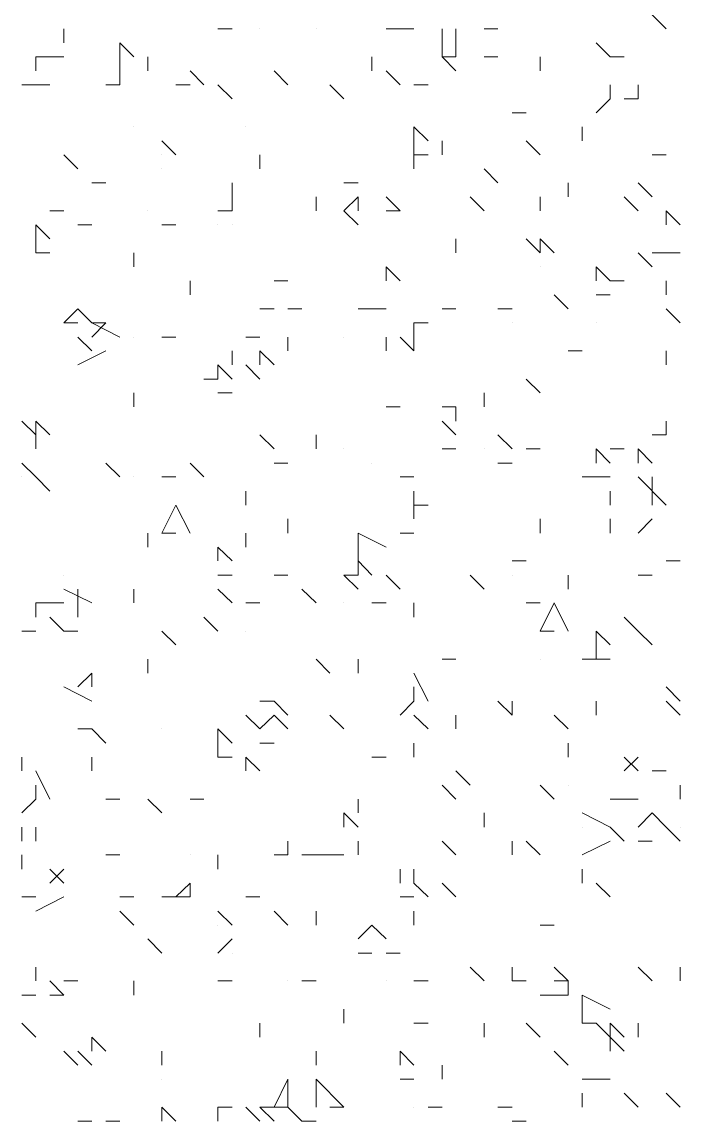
# Model space of a CAD drawing. Header units: millimetres. Extents: x 2928 to 3112, y 1220 to 1280.
# Drawn here: x 3000.1122 to 3000.2688, y 1263.5373 to 1263.7989 of the extents above; entities that cross this region are included whole.
import ezdxf

# ---------------------------------------------------------------- set-up
doc = ezdxf.new("R2010")
doc.units = ezdxf.units.MM

msp = doc.modelspace()

# ---------------------------------------------------------------- linework, layer by layer
at = {"color": 92, "linetype": 'Continuous', "lineweight": 5, "true_color": 0x00b800}
for points in [[(3000.26549, 1263.79728), (3000.26216, 1263.80061), (3000.26216, 1263.80061)], [(3000.12216, 1263.79394), (3000.12216, 1263.79728), (3000.12216, 1263.79728)], [(3000.15882, 1263.79728), (3000.16216, 1263.79728), (3000.16216, 1263.79728)], [(3000.16216, 1263.79728), (3000.15882, 1263.79728), (3000.15882, 1263.79728)], [(3000.19883, 1263.79728), (3000.20549, 1263.79728), (3000.20549, 1263.79728)], [(3000.21216, 1263.79728), (3000.21216, 1263.79061), (3000.21216, 1263.79061)], [(3000.21549, 1263.79728), (3000.21549, 1263.79061), (3000.21549, 1263.79061)], [(3000.22549, 1263.79728), (3000.22216, 1263.79728), (3000.22216, 1263.79728)], [(3000.13549, 1263.79394), (3000.13882, 1263.79061), (3000.13882, 1263.79061)], [(3000.13549, 1263.79394), (3000.13549, 1263.78728), (3000.13549, 1263.78728)], [(3000.25216, 1263.79061), (3000.24883, 1263.79394), (3000.24883, 1263.79394)], [(3000.11549, 1263.79061), (3000.12216, 1263.79061), (3000.12216, 1263.79061)], [(3000.11549, 1263.79061), (3000.11549, 1263.78728), (3000.11549, 1263.78728)], [(3000.14216, 1263.78728), (3000.14216, 1263.79061), (3000.14216, 1263.79061)], [(3000.19549, 1263.78728), (3000.19549, 1263.79061), (3000.19549, 1263.79061)], [(3000.21216, 1263.79061), (3000.21549, 1263.79061), (3000.21549, 1263.79061)], [(3000.21549, 1263.78728), (3000.21216, 1263.79061), (3000.21216, 1263.79061)], [(3000.22549, 1263.79061), (3000.22216, 1263.79061), (3000.22216, 1263.79061)], [(3000.23549, 1263.78728), (3000.23549, 1263.79061), (3000.23549, 1263.79061)], [(3000.25549, 1263.79061), (3000.25216, 1263.79061), (3000.25216, 1263.79061)], [(3000.13549, 1263.78394), (3000.13549, 1263.78728), (3000.13549, 1263.78728)], [(3000.15549, 1263.78394), (3000.15216, 1263.78728), (3000.15216, 1263.78728)], [(3000.17549, 1263.78394), (3000.17216, 1263.78728), (3000.17216, 1263.78728)], [(3000.20216, 1263.78394), (3000.19883, 1263.78728), (3000.19883, 1263.78728)], [(3000.11549, 1263.78394), (3000.11216, 1263.78394), (3000.11216, 1263.78394)], [(3000.11549, 1263.78394), (3000.11882, 1263.78394), (3000.11882, 1263.78394)], [(3000.13216, 1263.78394), (3000.13549, 1263.78394), (3000.13549, 1263.78394)], [(3000.15216, 1263.78394), (3000.14882, 1263.78394), (3000.14882, 1263.78394)], [(3000.16216, 1263.78061), (3000.15882, 1263.78394), (3000.15882, 1263.78394)], [(3000.18882, 1263.78061), (3000.18549, 1263.78394), (3000.18549, 1263.78394)], [(3000.20883, 1263.78394), (3000.20549, 1263.78394), (3000.20549, 1263.78394)], [(3000.25216, 1263.78394), (3000.25216, 1263.78061), (3000.25216, 1263.78061)], [(3000.25216, 1263.78394), (3000.25216, 1263.78061), (3000.25216, 1263.78061)], [(3000.25883, 1263.78394), (3000.25883, 1263.78061), (3000.25883, 1263.78061)], [(3000.25883, 1263.78394), (3000.25883, 1263.78061), (3000.25883, 1263.78061)], [(3000.24883, 1263.77728), (3000.25216, 1263.78061), (3000.25216, 1263.78061)], [(3000.25549, 1263.78061), (3000.25883, 1263.78061), (3000.25883, 1263.78061)], [(3000.23216, 1263.77728), (3000.22883, 1263.77728), (3000.22883, 1263.77728)], [(3000.20549, 1263.77394), (3000.20883, 1263.77061), (3000.20883, 1263.77061)], [(3000.20549, 1263.77394), (3000.20549, 1263.76728), (3000.20549, 1263.76728)], [(3000.24549, 1263.77061), (3000.24549, 1263.77394), (3000.24549, 1263.77394)], [(3000.14549, 1263.77061), (3000.14882, 1263.76728), (3000.14882, 1263.76728)], [(3000.21216, 1263.76728), (3000.21216, 1263.77061), (3000.21216, 1263.77061)], [(3000.23549, 1263.76728), (3000.23216, 1263.77061), (3000.23216, 1263.77061)], [(3000.12549, 1263.76394), (3000.12216, 1263.76728), (3000.12216, 1263.76728)], [(3000.16882, 1263.76394), (3000.16882, 1263.76728), (3000.16882, 1263.76728)], [(3000.16882, 1263.76394), (3000.16882, 1263.76728), (3000.16882, 1263.76728)], [(3000.20549, 1263.76728), (3000.20883, 1263.76728), (3000.20883, 1263.76728)], [(3000.20549, 1263.76394), (3000.20549, 1263.76728), (3000.20549, 1263.76728)], [(3000.26549, 1263.76728), (3000.26216, 1263.76728), (3000.26216, 1263.76728)], [(3000.22549, 1263.76061), (3000.22216, 1263.76394), (3000.22216, 1263.76394)], [(3000.13216, 1263.76061), (3000.12882, 1263.76061), (3000.12882, 1263.76061)], [(3000.16216, 1263.76061), (3000.16216, 1263.75728), (3000.16216, 1263.75728)], [(3000.16216, 1263.76061), (3000.16216, 1263.75394), (3000.16216, 1263.75394)], [(3000.19216, 1263.76061), (3000.18882, 1263.76061), (3000.18882, 1263.76061)], [(3000.24216, 1263.75728), (3000.24216, 1263.76061), (3000.24216, 1263.76061)], [(3000.26216, 1263.75728), (3000.25883, 1263.76061), (3000.25883, 1263.76061)], [(3000.18216, 1263.75394), (3000.18216, 1263.75728), (3000.18216, 1263.75728)], [(3000.19216, 1263.75728), (3000.18882, 1263.75394), (3000.18882, 1263.75394)], [(3000.19216, 1263.75728), (3000.19216, 1263.75394), (3000.19216, 1263.75394)], [(3000.20216, 1263.75394), (3000.19883, 1263.75728), (3000.19883, 1263.75728)], [(3000.22216, 1263.75394), (3000.21883, 1263.75728), (3000.21883, 1263.75728)], [(3000.23549, 1263.75394), (3000.23549, 1263.75728), (3000.23549, 1263.75728)], [(3000.25883, 1263.75394), (3000.25549, 1263.75728), (3000.25549, 1263.75728)], [(3000.12216, 1263.75394), (3000.11882, 1263.75394), (3000.11882, 1263.75394)], [(3000.15882, 1263.75394), (3000.16216, 1263.75394), (3000.16216, 1263.75394)], [(3000.16216, 1263.75394), (3000.15882, 1263.75394), (3000.15882, 1263.75394)], [(3000.18882, 1263.75394), (3000.19216, 1263.75061), (3000.19216, 1263.75061)], [(3000.20216, 1263.75394), (3000.19883, 1263.75394), (3000.19883, 1263.75394)], [(3000.26549, 1263.75394), (3000.26883, 1263.75061), (3000.26883, 1263.75061)], [(3000.26549, 1263.75394), (3000.26549, 1263.75061), (3000.26549, 1263.75061)], [(3000.11549, 1263.75061), (3000.11882, 1263.74728), (3000.11882, 1263.74728)], [(3000.11549, 1263.75061), (3000.11549, 1263.74394), (3000.11549, 1263.74394)], [(3000.12882, 1263.75061), (3000.12549, 1263.75061), (3000.12549, 1263.75061)], [(3000.14882, 1263.75061), (3000.14549, 1263.75061), (3000.14549, 1263.75061)], [(3000.21549, 1263.74394), (3000.21549, 1263.74728), (3000.21549, 1263.74728)], [(3000.23549, 1263.74394), (3000.23216, 1263.74728), (3000.23216, 1263.74728)], [(3000.23549, 1263.74728), (3000.23883, 1263.74394), (3000.23883, 1263.74394)], [(3000.23549, 1263.74728), (3000.23549, 1263.74394), (3000.23549, 1263.74394)], [(3000.11549, 1263.74394), (3000.11882, 1263.74394), (3000.11882, 1263.74394)], [(3000.13882, 1263.74061), (3000.13882, 1263.74394), (3000.13882, 1263.74394)], [(3000.26216, 1263.74061), (3000.25883, 1263.74394), (3000.25883, 1263.74394)], [(3000.26216, 1263.74394), (3000.26883, 1263.74394), (3000.26883, 1263.74394)], [(3000.19883, 1263.74061), (3000.20216, 1263.73728), (3000.20216, 1263.73728)], [(3000.19883, 1263.74061), (3000.19883, 1263.73728), (3000.19883, 1263.73728)], [(3000.24883, 1263.74061), (3000.25216, 1263.73728), (3000.25216, 1263.73728)], [(3000.24883, 1263.74061), (3000.24883, 1263.73728), (3000.24883, 1263.73728)], [(3000.15216, 1263.73394), (3000.15216, 1263.73728), (3000.15216, 1263.73728)], [(3000.17549, 1263.73728), (3000.17216, 1263.73728), (3000.17216, 1263.73728)], [(3000.25549, 1263.73728), (3000.25216, 1263.73728), (3000.25216, 1263.73728)], [(3000.26549, 1263.73394), (3000.26549, 1263.73728), (3000.26549, 1263.73728)], [(3000.24216, 1263.73061), (3000.23883, 1263.73394), (3000.23883, 1263.73394)], [(3000.24883, 1263.73394), (3000.25216, 1263.73394), (3000.25216, 1263.73394)], [(3000.12549, 1263.73061), (3000.12216, 1263.72728), (3000.12216, 1263.72728)], [(3000.12549, 1263.73061), (3000.12882, 1263.72728), (3000.12882, 1263.72728)], [(3000.17216, 1263.73061), (3000.16882, 1263.73061), (3000.16882, 1263.73061)], [(3000.17882, 1263.73061), (3000.17549, 1263.73061), (3000.17549, 1263.73061)], [(3000.19216, 1263.73061), (3000.19883, 1263.73061), (3000.19883, 1263.73061)], [(3000.21549, 1263.73061), (3000.21216, 1263.73061), (3000.21216, 1263.73061)], [(3000.22883, 1263.73061), (3000.22549, 1263.73061), (3000.22549, 1263.73061)], [(3000.26883, 1263.72728), (3000.26549, 1263.73061), (3000.26549, 1263.73061)], [(3000.12216, 1263.72728), (3000.12549, 1263.72728), (3000.12549, 1263.72728)], [(3000.12882, 1263.72728), (3000.13549, 1263.72394), (3000.13549, 1263.72394)], [(3000.13216, 1263.72728), (3000.12882, 1263.72394), (3000.12882, 1263.72394)], [(3000.13216, 1263.72728), (3000.12882, 1263.72728), (3000.12882, 1263.72728)], [(3000.20549, 1263.72728), (3000.20883, 1263.72728), (3000.20883, 1263.72728)], [(3000.20549, 1263.72728), (3000.20549, 1263.72394), (3000.20549, 1263.72394)], [(3000.20883, 1263.72728), (3000.20549, 1263.72728), (3000.20549, 1263.72728)], [(3000.12882, 1263.72061), (3000.12549, 1263.72394), (3000.12549, 1263.72394)], [(3000.14882, 1263.72394), (3000.14549, 1263.72394), (3000.14549, 1263.72394)], [(3000.16882, 1263.72394), (3000.16549, 1263.72394), (3000.16549, 1263.72394)], [(3000.17549, 1263.72061), (3000.17549, 1263.72394), (3000.17549, 1263.72394)], [(3000.19883, 1263.72061), (3000.19883, 1263.72394), (3000.19883, 1263.72394)], [(3000.20549, 1263.72061), (3000.20216, 1263.72394), (3000.20216, 1263.72394)], [(3000.20549, 1263.72061), (3000.20549, 1263.72394), (3000.20549, 1263.72394)], [(3000.12549, 1263.71728), (3000.13216, 1263.72061), (3000.13216, 1263.72061)], [(3000.16216, 1263.71728), (3000.16216, 1263.72061), (3000.16216, 1263.72061)], [(3000.16882, 1263.72061), (3000.17216, 1263.71728), (3000.17216, 1263.71728)], [(3000.16882, 1263.72061), (3000.16882, 1263.71728), (3000.16882, 1263.71728)], [(3000.24549, 1263.72061), (3000.24216, 1263.72061), (3000.24216, 1263.72061)], [(3000.26549, 1263.71728), (3000.26549, 1263.72061), (3000.26549, 1263.72061)], [(3000.15882, 1263.71728), (3000.16216, 1263.71394), (3000.16216, 1263.71394)], [(3000.15882, 1263.71728), (3000.15882, 1263.71394), (3000.15882, 1263.71394)], [(3000.16882, 1263.71394), (3000.16549, 1263.71728), (3000.16549, 1263.71728)], [(3000.15882, 1263.71394), (3000.15549, 1263.71394), (3000.15549, 1263.71394)], [(3000.23549, 1263.71061), (3000.23216, 1263.71394), (3000.23216, 1263.71394)], [(3000.13882, 1263.70728), (3000.13882, 1263.71061), (3000.13882, 1263.71061)], [(3000.15882, 1263.71061), (3000.16216, 1263.71061), (3000.16216, 1263.71061)], [(3000.22216, 1263.70728), (3000.22216, 1263.71061), (3000.22216, 1263.71061)], [(3000.20216, 1263.70728), (3000.19883, 1263.70728), (3000.19883, 1263.70728)], [(3000.21549, 1263.70728), (3000.21216, 1263.70728), (3000.21216, 1263.70728)], [(3000.21549, 1263.70728), (3000.21549, 1263.70394), (3000.21549, 1263.70394)], [(3000.11549, 1263.70061), (3000.11216, 1263.70394), (3000.11216, 1263.70394)], [(3000.11549, 1263.70394), (3000.11882, 1263.70061), (3000.11882, 1263.70061)], [(3000.11549, 1263.70394), (3000.11549, 1263.70061), (3000.11549, 1263.70061)], [(3000.21216, 1263.70394), (3000.21549, 1263.70061), (3000.21549, 1263.70061)], [(3000.26549, 1263.70061), (3000.26549, 1263.70394), (3000.26549, 1263.70394)], [(3000.11549, 1263.69728), (3000.11549, 1263.70061), (3000.11549, 1263.70061)], [(3000.17216, 1263.69728), (3000.16882, 1263.70061), (3000.16882, 1263.70061)], [(3000.18216, 1263.69728), (3000.18216, 1263.70061), (3000.18216, 1263.70061)], [(3000.22883, 1263.69728), (3000.22549, 1263.70061), (3000.22549, 1263.70061)], [(3000.26549, 1263.70061), (3000.26216, 1263.70061), (3000.26216, 1263.70061)], [(3000.21549, 1263.69728), (3000.21216, 1263.69728), (3000.21216, 1263.69728)], [(3000.23549, 1263.69728), (3000.23216, 1263.69728), (3000.23216, 1263.69728)], [(3000.24883, 1263.69728), (3000.25216, 1263.69394), (3000.25216, 1263.69394)], [(3000.24883, 1263.69728), (3000.24883, 1263.69394), (3000.24883, 1263.69394)], [(3000.25549, 1263.69728), (3000.25216, 1263.69728), (3000.25216, 1263.69728)], [(3000.25883, 1263.69728), (3000.26216, 1263.69394), (3000.26216, 1263.69394)], [(3000.25883, 1263.69728), (3000.25883, 1263.69394), (3000.25883, 1263.69394)], [(3000.11549, 1263.69061), (3000.11216, 1263.69394), (3000.11216, 1263.69394)], [(3000.13549, 1263.69061), (3000.13216, 1263.69394), (3000.13216, 1263.69394)], [(3000.15549, 1263.69061), (3000.15216, 1263.69394), (3000.15216, 1263.69394)], [(3000.17549, 1263.69394), (3000.17216, 1263.69394), (3000.17216, 1263.69394)], [(3000.22883, 1263.69394), (3000.22549, 1263.69394), (3000.22549, 1263.69394)], [(3000.11882, 1263.68727), (3000.11549, 1263.69061), (3000.11549, 1263.69061)], [(3000.14882, 1263.69061), (3000.14549, 1263.69061), (3000.14549, 1263.69061)], [(3000.20549, 1263.69061), (3000.20216, 1263.69061), (3000.20216, 1263.69061)], [(3000.24549, 1263.69061), (3000.25216, 1263.69061), (3000.25216, 1263.69061)], [(3000.25883, 1263.69061), (3000.26549, 1263.68394), (3000.26549, 1263.68394)], [(3000.26216, 1263.69061), (3000.26216, 1263.68394), (3000.26216, 1263.68394)], [(3000.16549, 1263.68394), (3000.16549, 1263.68727), (3000.16549, 1263.68727)], [(3000.20549, 1263.68394), (3000.20549, 1263.68727), (3000.20549, 1263.68727)], [(3000.25216, 1263.68394), (3000.25216, 1263.68727), (3000.25216, 1263.68727)], [(3000.14882, 1263.68394), (3000.14549, 1263.67727), (3000.14549, 1263.67727)], [(3000.14882, 1263.68394), (3000.15216, 1263.67727), (3000.15216, 1263.67727)], [(3000.20549, 1263.68394), (3000.20883, 1263.68394), (3000.20883, 1263.68394)], [(3000.20549, 1263.68394), (3000.20549, 1263.68061), (3000.20549, 1263.68061)], [(3000.17549, 1263.67727), (3000.17549, 1263.68061), (3000.17549, 1263.68061)], [(3000.23549, 1263.67727), (3000.23549, 1263.68061), (3000.23549, 1263.68061)], [(3000.25216, 1263.67727), (3000.25216, 1263.68061), (3000.25216, 1263.68061)], [(3000.25883, 1263.67727), (3000.26216, 1263.68061), (3000.26216, 1263.68061)], [(3000.14216, 1263.67394), (3000.14216, 1263.67727), (3000.14216, 1263.67727)], [(3000.14549, 1263.67727), (3000.14882, 1263.67727), (3000.14882, 1263.67727)], [(3000.16549, 1263.67394), (3000.16549, 1263.67727), (3000.16549, 1263.67727)], [(3000.19216, 1263.67727), (3000.19883, 1263.67394), (3000.19883, 1263.67394)], [(3000.19216, 1263.67727), (3000.19216, 1263.67061), (3000.19216, 1263.67061)], [(3000.20216, 1263.67727), (3000.20549, 1263.67727), (3000.20549, 1263.67727)], [(3000.15882, 1263.67394), (3000.16216, 1263.67061), (3000.16216, 1263.67061)], [(3000.15882, 1263.67394), (3000.15882, 1263.67061), (3000.15882, 1263.67061)], [(3000.19216, 1263.67061), (3000.19549, 1263.66727), (3000.19549, 1263.66727)], [(3000.19216, 1263.67061), (3000.19216, 1263.66727), (3000.19216, 1263.66727)], [(3000.23216, 1263.67061), (3000.22883, 1263.67061), (3000.22883, 1263.67061)], [(3000.26883, 1263.67061), (3000.26549, 1263.67061), (3000.26549, 1263.67061)], [(3000.15882, 1263.66727), (3000.16216, 1263.66727), (3000.16216, 1263.66727)], [(3000.17549, 1263.66727), (3000.17216, 1263.66727), (3000.17216, 1263.66727)], [(3000.18882, 1263.66727), (3000.19216, 1263.66727), (3000.19216, 1263.66727)], [(3000.18882, 1263.66727), (3000.19216, 1263.66394), (3000.19216, 1263.66394)], [(3000.20216, 1263.66394), (3000.19883, 1263.66727), (3000.19883, 1263.66727)], [(3000.22216, 1263.66394), (3000.21883, 1263.66727), (3000.21883, 1263.66727)], [(3000.24216, 1263.66394), (3000.24216, 1263.66727), (3000.24216, 1263.66727)], [(3000.26216, 1263.66727), (3000.25883, 1263.66727), (3000.25883, 1263.66727)], [(3000.12216, 1263.66394), (3000.12882, 1263.66061), (3000.12882, 1263.66061)], [(3000.12549, 1263.66394), (3000.12549, 1263.65727), (3000.12549, 1263.65727)], [(3000.13882, 1263.66061), (3000.13882, 1263.66394), (3000.13882, 1263.66394)], [(3000.16216, 1263.66061), (3000.15882, 1263.66394), (3000.15882, 1263.66394)], [(3000.18216, 1263.66061), (3000.17882, 1263.66394), (3000.17882, 1263.66394)], [(3000.11549, 1263.66061), (3000.11882, 1263.66061), (3000.11882, 1263.66061)], [(3000.11549, 1263.66061), (3000.11549, 1263.65727), (3000.11549, 1263.65727)], [(3000.12216, 1263.66061), (3000.11882, 1263.66061), (3000.11882, 1263.66061)], [(3000.16882, 1263.66061), (3000.16549, 1263.66061), (3000.16549, 1263.66061)], [(3000.19883, 1263.66061), (3000.19549, 1263.66061), (3000.19549, 1263.66061)], [(3000.20549, 1263.65727), (3000.20549, 1263.66061), (3000.20549, 1263.66061)], [(3000.23549, 1263.66061), (3000.23216, 1263.66061), (3000.23216, 1263.66061)], [(3000.23883, 1263.66061), (3000.23549, 1263.65394), (3000.23549, 1263.65394)], [(3000.23883, 1263.66061), (3000.24216, 1263.65394), (3000.24216, 1263.65394)], [(3000.12216, 1263.65394), (3000.11882, 1263.65727), (3000.11882, 1263.65727)], [(3000.15882, 1263.65394), (3000.15549, 1263.65727), (3000.15549, 1263.65727)], [(3000.25883, 1263.65394), (3000.25549, 1263.65727), (3000.25549, 1263.65727)], [(3000.11216, 1263.65394), (3000.11549, 1263.65394), (3000.11549, 1263.65394)], [(3000.12216, 1263.65394), (3000.12549, 1263.65394), (3000.12549, 1263.65394)], [(3000.14882, 1263.65061), (3000.14549, 1263.65394), (3000.14549, 1263.65394)], [(3000.23549, 1263.65394), (3000.23883, 1263.65394), (3000.23883, 1263.65394)], [(3000.24883, 1263.65394), (3000.25216, 1263.65061), (3000.25216, 1263.65061)], [(3000.24883, 1263.65394), (3000.24883, 1263.64727), (3000.24883, 1263.64727)], [(3000.26216, 1263.65061), (3000.25883, 1263.65394), (3000.25883, 1263.65394)], [(3000.14216, 1263.64394), (3000.14216, 1263.64727), (3000.14216, 1263.64727)], [(3000.18549, 1263.64394), (3000.18216, 1263.64727), (3000.18216, 1263.64727)], [(3000.19216, 1263.64394), (3000.19216, 1263.64727), (3000.19216, 1263.64727)], [(3000.21549, 1263.64727), (3000.21216, 1263.64727), (3000.21216, 1263.64727)], [(3000.24549, 1263.64727), (3000.25216, 1263.64727), (3000.25216, 1263.64727)], [(3000.12882, 1263.64394), (3000.12549, 1263.64061), (3000.12549, 1263.64061)], [(3000.12882, 1263.64394), (3000.12882, 1263.64061), (3000.12882, 1263.64061)], [(3000.20549, 1263.64394), (3000.20883, 1263.63727), (3000.20883, 1263.63727)], [(3000.12216, 1263.64061), (3000.12882, 1263.63727), (3000.12882, 1263.63727)], [(3000.20549, 1263.64061), (3000.20549, 1263.63727), (3000.20549, 1263.63727)], [(3000.26883, 1263.63727), (3000.26549, 1263.64061), (3000.26549, 1263.64061)], [(3000.17216, 1263.63727), (3000.16882, 1263.63727), (3000.16882, 1263.63727)], [(3000.17549, 1263.63394), (3000.17216, 1263.63727), (3000.17216, 1263.63727)], [(3000.20216, 1263.63394), (3000.20549, 1263.63727), (3000.20549, 1263.63727)], [(3000.22883, 1263.63394), (3000.22549, 1263.63727), (3000.22549, 1263.63727)], [(3000.22883, 1263.63394), (3000.22883, 1263.63727), (3000.22883, 1263.63727)], [(3000.24883, 1263.63394), (3000.24883, 1263.63727), (3000.24883, 1263.63727)], [(3000.26883, 1263.63394), (3000.26549, 1263.63727), (3000.26549, 1263.63727)], [(3000.16882, 1263.63061), (3000.16549, 1263.63394), (3000.16549, 1263.63394)], [(3000.17216, 1263.63394), (3000.16882, 1263.63061), (3000.16882, 1263.63061)], [(3000.17216, 1263.63394), (3000.17549, 1263.63061), (3000.17549, 1263.63061)], [(3000.18882, 1263.63061), (3000.18549, 1263.63394), (3000.18549, 1263.63394)], [(3000.20883, 1263.63061), (3000.20549, 1263.63394), (3000.20549, 1263.63394)], [(3000.21549, 1263.63061), (3000.21549, 1263.63394), (3000.21549, 1263.63394)], [(3000.24216, 1263.63061), (3000.23883, 1263.63394), (3000.23883, 1263.63394)], [(3000.12882, 1263.63061), (3000.12549, 1263.63061), (3000.12549, 1263.63061)], [(3000.13216, 1263.62727), (3000.12882, 1263.63061), (3000.12882, 1263.63061)], [(3000.15882, 1263.63061), (3000.16216, 1263.62727), (3000.16216, 1263.62727)], [(3000.15882, 1263.63061), (3000.15882, 1263.62394), (3000.15882, 1263.62394)], [(3000.16882, 1263.62727), (3000.17216, 1263.62727), (3000.17216, 1263.62727)], [(3000.20549, 1263.62394), (3000.20549, 1263.62727), (3000.20549, 1263.62727)], [(3000.20549, 1263.62394), (3000.20549, 1263.62727), (3000.20549, 1263.62727)], [(3000.24216, 1263.62394), (3000.24216, 1263.62727), (3000.24216, 1263.62727)], [(3000.11216, 1263.62061), (3000.11216, 1263.62394), (3000.11216, 1263.62394)], [(3000.12882, 1263.62061), (3000.12882, 1263.62394), (3000.12882, 1263.62394)], [(3000.15882, 1263.62394), (3000.16216, 1263.62394), (3000.16216, 1263.62394)], [(3000.16882, 1263.62061), (3000.16549, 1263.62394), (3000.16549, 1263.62394)], [(3000.16549, 1263.62061), (3000.16549, 1263.62394), (3000.16549, 1263.62394)], [(3000.19883, 1263.62394), (3000.19549, 1263.62394), (3000.19549, 1263.62394)], [(3000.25549, 1263.62394), (3000.25883, 1263.62061), (3000.25883, 1263.62061)], [(3000.25883, 1263.62394), (3000.25549, 1263.62061), (3000.25549, 1263.62061)], [(3000.11549, 1263.62061), (3000.11882, 1263.61394), (3000.11882, 1263.61394)], [(3000.21549, 1263.62061), (3000.21883, 1263.61727), (3000.21883, 1263.61727)], [(3000.26549, 1263.62061), (3000.26216, 1263.62061), (3000.26216, 1263.62061)], [(3000.11549, 1263.61727), (3000.11549, 1263.61394), (3000.11549, 1263.61394)], [(3000.21216, 1263.61727), (3000.21549, 1263.61394), (3000.21549, 1263.61394)], [(3000.23883, 1263.61394), (3000.23549, 1263.61727), (3000.23549, 1263.61727)], [(3000.26883, 1263.61394), (3000.26883, 1263.61727), (3000.26883, 1263.61727)], [(3000.11216, 1263.61061), (3000.11549, 1263.61394), (3000.11549, 1263.61394)], [(3000.13549, 1263.61394), (3000.13216, 1263.61394), (3000.13216, 1263.61394)], [(3000.14549, 1263.61061), (3000.14216, 1263.61394), (3000.14216, 1263.61394)], [(3000.15549, 1263.61394), (3000.15216, 1263.61394), (3000.15216, 1263.61394)], [(3000.19216, 1263.61061), (3000.19216, 1263.61394), (3000.19216, 1263.61394)], [(3000.25216, 1263.61394), (3000.25883, 1263.61394), (3000.25883, 1263.61394)], [(3000.18882, 1263.61061), (3000.19216, 1263.60727), (3000.19216, 1263.60727)], [(3000.18882, 1263.61061), (3000.18882, 1263.60727), (3000.18882, 1263.60727)], [(3000.22216, 1263.60727), (3000.22216, 1263.61061), (3000.22216, 1263.61061)], [(3000.24549, 1263.61061), (3000.25216, 1263.60727), (3000.25216, 1263.60727)], [(3000.26216, 1263.61061), (3000.25883, 1263.60727), (3000.25883, 1263.60727)], [(3000.26216, 1263.61061), (3000.26549, 1263.60727), (3000.26549, 1263.60727)], [(3000.11216, 1263.60394), (3000.11216, 1263.60727), (3000.11216, 1263.60727)], [(3000.11549, 1263.60394), (3000.11549, 1263.60727), (3000.11549, 1263.60727)], [(3000.25549, 1263.60394), (3000.25216, 1263.60727), (3000.25216, 1263.60727)], [(3000.26883, 1263.60394), (3000.26549, 1263.60727), (3000.26549, 1263.60727)], [(3000.17549, 1263.60061), (3000.17549, 1263.60394), (3000.17549, 1263.60394)], [(3000.19216, 1263.60061), (3000.19216, 1263.60394), (3000.19216, 1263.60394)], [(3000.21549, 1263.60061), (3000.21216, 1263.60394), (3000.21216, 1263.60394)], [(3000.22883, 1263.60061), (3000.22883, 1263.60394), (3000.22883, 1263.60394)], [(3000.23549, 1263.60061), (3000.23216, 1263.60394), (3000.23216, 1263.60394)], [(3000.24549, 1263.60061), (3000.25216, 1263.60394), (3000.25216, 1263.60394)], [(3000.25883, 1263.60394), (3000.26216, 1263.60394), (3000.26216, 1263.60394)], [(3000.11216, 1263.59727), (3000.11216, 1263.60061), (3000.11216, 1263.60061)], [(3000.13549, 1263.60061), (3000.13216, 1263.60061), (3000.13216, 1263.60061)], [(3000.15882, 1263.59727), (3000.15882, 1263.60061), (3000.15882, 1263.60061)], [(3000.17549, 1263.60061), (3000.17216, 1263.60061), (3000.17216, 1263.60061)], [(3000.18216, 1263.60061), (3000.17882, 1263.60061), (3000.17882, 1263.60061)], [(3000.18216, 1263.60061), (3000.18882, 1263.60061), (3000.18882, 1263.60061)], [(3000.11882, 1263.59727), (3000.12216, 1263.59394), (3000.12216, 1263.59394)], [(3000.12216, 1263.59727), (3000.11882, 1263.59394), (3000.11882, 1263.59394)], [(3000.20216, 1263.59727), (3000.20216, 1263.59394), (3000.20216, 1263.59394)], [(3000.20549, 1263.59727), (3000.20549, 1263.59394), (3000.20549, 1263.59394)], [(3000.24549, 1263.59394), (3000.24549, 1263.59727), (3000.24549, 1263.59727)], [(3000.15216, 1263.59394), (3000.14882, 1263.59061), (3000.14882, 1263.59061)], [(3000.15216, 1263.59394), (3000.15216, 1263.59061), (3000.15216, 1263.59061)], [(3000.20883, 1263.59061), (3000.20549, 1263.59394), (3000.20549, 1263.59394)], [(3000.21549, 1263.59061), (3000.21216, 1263.59394), (3000.21216, 1263.59394)], [(3000.25216, 1263.59061), (3000.24883, 1263.59394), (3000.24883, 1263.59394)], [(3000.11549, 1263.59061), (3000.11216, 1263.59061), (3000.11216, 1263.59061)], [(3000.11549, 1263.58727), (3000.12216, 1263.59061), (3000.12216, 1263.59061)], [(3000.13882, 1263.59061), (3000.13549, 1263.59061), (3000.13549, 1263.59061)], [(3000.14549, 1263.59061), (3000.15216, 1263.59061), (3000.15216, 1263.59061)], [(3000.16882, 1263.59061), (3000.16549, 1263.59061), (3000.16549, 1263.59061)], [(3000.20216, 1263.59061), (3000.20549, 1263.59061), (3000.20549, 1263.59061)], [(3000.13882, 1263.58394), (3000.13549, 1263.58727), (3000.13549, 1263.58727)], [(3000.15882, 1263.58727), (3000.16216, 1263.58394), (3000.16216, 1263.58394)], [(3000.17549, 1263.58394), (3000.17216, 1263.58727), (3000.17216, 1263.58727)], [(3000.18216, 1263.58394), (3000.18216, 1263.58727), (3000.18216, 1263.58727)], [(3000.20549, 1263.58394), (3000.20549, 1263.58727), (3000.20549, 1263.58727)], [(3000.19549, 1263.58394), (3000.19216, 1263.58061), (3000.19216, 1263.58061)], [(3000.19549, 1263.58394), (3000.19883, 1263.58061), (3000.19883, 1263.58061)], [(3000.23883, 1263.58394), (3000.23549, 1263.58394), (3000.23549, 1263.58394)], [(3000.14549, 1263.57727), (3000.14216, 1263.58061), (3000.14216, 1263.58061)], [(3000.15882, 1263.57727), (3000.16216, 1263.58061), (3000.16216, 1263.58061)], [(3000.19216, 1263.57727), (3000.19549, 1263.57727), (3000.19549, 1263.57727)], [(3000.20216, 1263.57727), (3000.19883, 1263.57727), (3000.19883, 1263.57727)], [(3000.11549, 1263.57394), (3000.11549, 1263.57061), (3000.11549, 1263.57061)], [(3000.11549, 1263.57394), (3000.11549, 1263.57061), (3000.11549, 1263.57061)], [(3000.22216, 1263.57061), (3000.21883, 1263.57394), (3000.21883, 1263.57394)], [(3000.22883, 1263.57061), (3000.22883, 1263.57394), (3000.22883, 1263.57394)], [(3000.24216, 1263.57061), (3000.23883, 1263.57394), (3000.23883, 1263.57394)], [(3000.26216, 1263.57061), (3000.25883, 1263.57394), (3000.25883, 1263.57394)], [(3000.26883, 1263.57061), (3000.26883, 1263.57394), (3000.26883, 1263.57394)], [(3000.12216, 1263.56727), (3000.11882, 1263.57061), (3000.11882, 1263.57061)], [(3000.12549, 1263.57061), (3000.12216, 1263.57061), (3000.12216, 1263.57061)], [(3000.13882, 1263.56727), (3000.13882, 1263.57061), (3000.13882, 1263.57061)], [(3000.16216, 1263.57061), (3000.15882, 1263.57061), (3000.15882, 1263.57061)], [(3000.18216, 1263.57061), (3000.17882, 1263.57061), (3000.17882, 1263.57061)], [(3000.20883, 1263.57061), (3000.20549, 1263.57061), (3000.20549, 1263.57061)], [(3000.23216, 1263.57061), (3000.22883, 1263.57061), (3000.22883, 1263.57061)], [(3000.24216, 1263.57061), (3000.23883, 1263.57061), (3000.23883, 1263.57061)], [(3000.24216, 1263.57061), (3000.24216, 1263.56727), (3000.24216, 1263.56727)], [(3000.11216, 1263.56727), (3000.11549, 1263.56727), (3000.11549, 1263.56727)], [(3000.12216, 1263.56727), (3000.11882, 1263.56727), (3000.11882, 1263.56727)], [(3000.23549, 1263.56727), (3000.24216, 1263.56727), (3000.24216, 1263.56727)], [(3000.24549, 1263.56727), (3000.25216, 1263.56394), (3000.25216, 1263.56394)], [(3000.24549, 1263.56727), (3000.24549, 1263.56061), (3000.24549, 1263.56061)], [(3000.18882, 1263.56061), (3000.18882, 1263.56394), (3000.18882, 1263.56394)], [(3000.11549, 1263.55727), (3000.11216, 1263.56061), (3000.11216, 1263.56061)], [(3000.16882, 1263.55727), (3000.16882, 1263.56061), (3000.16882, 1263.56061)], [(3000.20883, 1263.56061), (3000.20549, 1263.56061), (3000.20549, 1263.56061)], [(3000.22216, 1263.55727), (3000.22216, 1263.56061), (3000.22216, 1263.56061)], [(3000.23549, 1263.55727), (3000.23216, 1263.56061), (3000.23216, 1263.56061)], [(3000.24549, 1263.56061), (3000.24883, 1263.56061), (3000.24883, 1263.56061)], [(3000.24883, 1263.56061), (3000.25549, 1263.55394), (3000.25549, 1263.55394)], [(3000.25216, 1263.56061), (3000.25216, 1263.55394), (3000.25216, 1263.55394)], [(3000.25549, 1263.55727), (3000.25216, 1263.56061), (3000.25216, 1263.56061)], [(3000.25883, 1263.55727), (3000.25883, 1263.56061), (3000.25883, 1263.56061)], [(3000.12882, 1263.55727), (3000.13216, 1263.55394), (3000.13216, 1263.55394)], [(3000.12882, 1263.55727), (3000.12882, 1263.55394), (3000.12882, 1263.55394)], [(3000.12549, 1263.55061), (3000.12216, 1263.55394), (3000.12216, 1263.55394)], [(3000.12549, 1263.55394), (3000.12882, 1263.55061), (3000.12882, 1263.55061)], [(3000.14549, 1263.55061), (3000.14549, 1263.55394), (3000.14549, 1263.55394)], [(3000.18216, 1263.55061), (3000.18216, 1263.55394), (3000.18216, 1263.55394)], [(3000.20216, 1263.55394), (3000.20549, 1263.55061), (3000.20549, 1263.55061)], [(3000.20216, 1263.55394), (3000.20216, 1263.55061), (3000.20216, 1263.55061)], [(3000.24216, 1263.55061), (3000.23883, 1263.55394), (3000.23883, 1263.55394)], [(3000.21216, 1263.54727), (3000.21216, 1263.55061), (3000.21216, 1263.55061)], [(3000.17549, 1263.54727), (3000.17216, 1263.54061), (3000.17216, 1263.54061)], [(3000.17549, 1263.54727), (3000.17549, 1263.54061), (3000.17549, 1263.54061)], [(3000.18216, 1263.54727), (3000.18882, 1263.54061), (3000.18882, 1263.54061)], [(3000.18216, 1263.54727), (3000.18216, 1263.54061), (3000.18216, 1263.54061)], [(3000.20216, 1263.54727), (3000.20549, 1263.54727), (3000.20549, 1263.54727)], [(3000.24549, 1263.54727), (3000.25216, 1263.54727), (3000.25216, 1263.54727)], [(3000.24549, 1263.54061), (3000.24549, 1263.54394), (3000.24549, 1263.54394)], [(3000.25883, 1263.54061), (3000.25549, 1263.54394), (3000.25549, 1263.54394)], [(3000.26883, 1263.54061), (3000.26549, 1263.54394), (3000.26549, 1263.54394)], [(3000.14549, 1263.53727), (3000.14549, 1263.54061), (3000.14549, 1263.54061)], [(3000.14882, 1263.53727), (3000.14549, 1263.54061), (3000.14549, 1263.54061)], [(3000.15882, 1263.54061), (3000.16216, 1263.54061), (3000.16216, 1263.54061)], [(3000.15882, 1263.54061), (3000.15882, 1263.53727), (3000.15882, 1263.53727)], [(3000.16882, 1263.53727), (3000.16549, 1263.54061), (3000.16549, 1263.54061)], [(3000.16882, 1263.54061), (3000.17549, 1263.54061), (3000.17549, 1263.54061)], [(3000.17216, 1263.53727), (3000.16882, 1263.54061), (3000.16882, 1263.54061)], [(3000.17882, 1263.53727), (3000.17549, 1263.54061), (3000.17549, 1263.54061)], [(3000.18882, 1263.54061), (3000.18549, 1263.54061), (3000.18549, 1263.54061)], [(3000.21216, 1263.54061), (3000.20883, 1263.54061), (3000.20883, 1263.54061)], [(3000.22883, 1263.54061), (3000.22549, 1263.54061), (3000.22549, 1263.54061)], [(3000.12882, 1263.53727), (3000.12549, 1263.53727), (3000.12549, 1263.53727)], [(3000.13549, 1263.53727), (3000.13216, 1263.53727), (3000.13216, 1263.53727)], [(3000.17882, 1263.53727), (3000.18216, 1263.53727), (3000.18216, 1263.53727)], [(3000.23216, 1263.53727), (3000.22883, 1263.53727), (3000.22883, 1263.53727)]]:
    msp.add_lwpolyline(points, dxfattribs=at)
for points in [[(3000.16882, 1263.79728), (3000.16882, 1263.79728)], [(3000.18216, 1263.79728), (3000.18216, 1263.79728)], [(3000.13882, 1263.77394), (3000.13882, 1263.77394)], [(3000.16549, 1263.77394), (3000.16549, 1263.77394)], [(3000.14549, 1263.76728), (3000.14549, 1263.76728)], [(3000.14549, 1263.76394), (3000.14549, 1263.76394)], [(3000.14216, 1263.75394), (3000.14216, 1263.75394)], [(3000.23549, 1263.75394), (3000.23549, 1263.75394)], [(3000.15882, 1263.75061), (3000.15882, 1263.75061)], [(3000.16216, 1263.75061), (3000.16216, 1263.75061)], [(3000.23549, 1263.74061), (3000.23549, 1263.74061)], [(3000.22883, 1263.72728), (3000.22883, 1263.72728)], [(3000.24883, 1263.72728), (3000.24883, 1263.72728)], [(3000.13882, 1263.72394), (3000.13882, 1263.72394)], [(3000.18882, 1263.72394), (3000.18882, 1263.72394)], [(3000.16882, 1263.71394), (3000.16882, 1263.71394)], [(3000.18882, 1263.69728), (3000.18882, 1263.69728)], [(3000.22216, 1263.69728), (3000.22216, 1263.69728)], [(3000.19549, 1263.69394), (3000.19549, 1263.69394)], [(3000.24883, 1263.69394), (3000.24883, 1263.69394)], [(3000.11216, 1263.69061), (3000.11216, 1263.69061)], [(3000.13882, 1263.69061), (3000.13882, 1263.69061)], [(3000.25883, 1263.69061), (3000.25883, 1263.69061)], [(3000.14216, 1263.67727), (3000.14216, 1263.67727)], [(3000.12216, 1263.66727), (3000.12216, 1263.66727)], [(3000.22883, 1263.66727), (3000.22883, 1263.66727)], [(3000.18882, 1263.66061), (3000.18882, 1263.66061)], [(3000.11216, 1263.65394), (3000.11216, 1263.65394)], [(3000.16549, 1263.65394), (3000.16549, 1263.65394)], [(3000.23549, 1263.64727), (3000.23549, 1263.64727)], [(3000.14549, 1263.63061), (3000.14549, 1263.63061)], [(3000.21549, 1263.62061), (3000.21549, 1263.62061)], [(3000.24216, 1263.61727), (3000.24216, 1263.61727)], [(3000.24549, 1263.60727), (3000.24549, 1263.60727)], [(3000.26883, 1263.60727), (3000.26883, 1263.60727)], [(3000.15216, 1263.60061), (3000.15216, 1263.60061)], [(3000.15882, 1263.58394), (3000.15882, 1263.58394)], [(3000.16216, 1263.57727), (3000.16216, 1263.57727)], [(3000.17549, 1263.57061), (3000.17549, 1263.57061)], [(3000.19883, 1263.57061), (3000.19883, 1263.57061)], [(3000.14549, 1263.55394), (3000.14549, 1263.55394)], [(3000.14549, 1263.54727), (3000.14549, 1263.54727)], [(3000.20549, 1263.54061), (3000.20549, 1263.54061)], [(3000.15882, 1263.53727), (3000.15882, 1263.53727)]]:
    msp.add_lwpolyline(points, close=True, dxfattribs=at)

doc.saveas('drawing.dxf')
